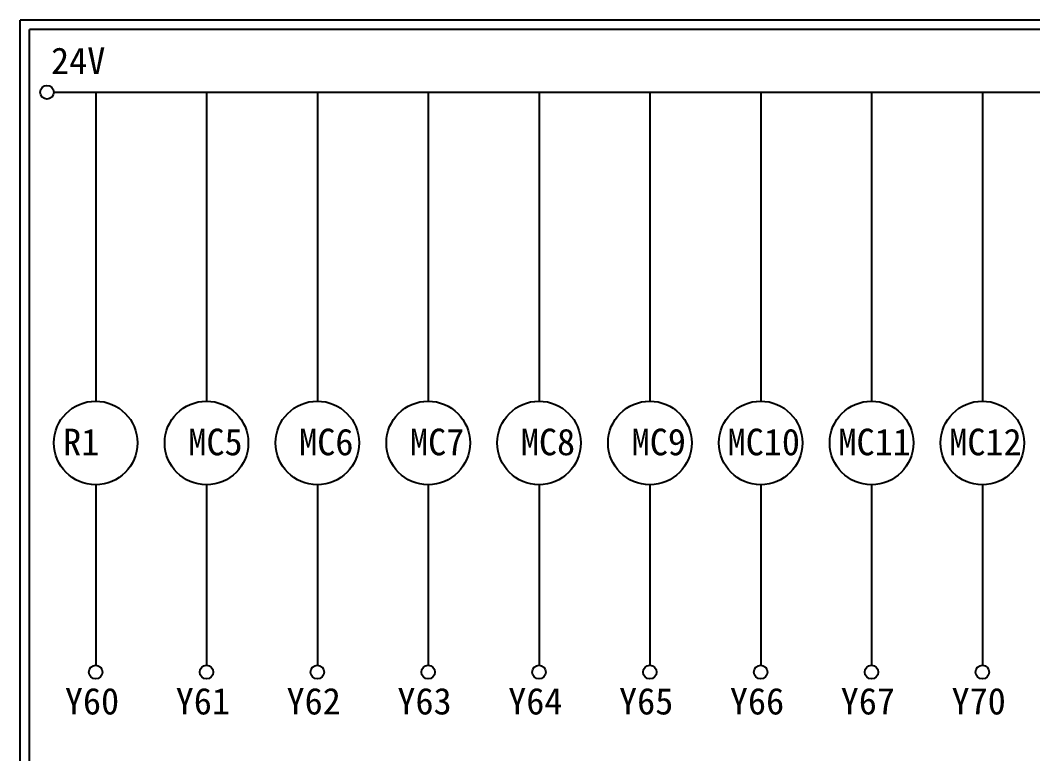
# Model space of a CAD drawing. Extents: x 926 to 1213, y 3 to 207.
# Drawn here: x 925.7 to 1062.8, y 107.6 to 207 of the extents above; entities that cross this region are included whole.
import ezdxf

# ---------------------------------------------------------------- set-up
doc = ezdxf.new("R2010")
doc.units = 0
doc.layers.add('圖框層', color=7, linetype='CONTINUOUS')
doc.layers.add('標尺寸層', color=3, linetype='CONTINUOUS')
doc.styles.add('STSL', font='KAIU.TTF')

msp = doc.modelspace()

# ---------------------------------------------------------------- linework, layer by layer
at = {"layer": '圖框層', "color": 7}
for p, q in [((1212.74, 206.97), (925.74, 206.97)), ((925.74, 3), (925.74, 206.97)), ((1211.49, 205.72), (926.99, 205.72)), ((926.99, 4.25), (926.99, 205.72))]:
    msp.add_line(p, q, dxfattribs=at)
at = {"layer": '標尺寸層', "color": 7}
for p, q in [((930.28, 197.22), (1207.88, 197.22)), ((935.95, 197.22), (935.95, 155.39)), ((950.95, 197.22), (950.95, 155.39)), ((965.95, 197.22), (965.95, 155.39)), ((980.95, 197.22), (980.95, 155.39)), ((995.95, 197.22), (995.95, 155.39)), ((1010.95, 197.22), (1010.95, 155.39)), ((1025.95, 197.22), (1025.95, 155.39)), ((1040.95, 197.22), (1040.95, 155.39)), ((1055.95, 197.22), (1055.95, 155.39)), ((935.95, 144.07), (935.95, 119.62)), ((950.95, 144.07), (950.95, 119.62)), ((965.95, 144.07), (965.95, 119.62)), ((980.95, 144.07), (980.95, 119.62)), ((995.95, 144.07), (995.95, 119.62)), ((1010.95, 144.07), (1010.95, 119.62)), ((1025.95, 144.07), (1025.95, 119.62)), ((1040.95, 144.07), (1040.95, 119.62)), ((1055.95, 144.07), (1055.95, 119.62))]:
    msp.add_line(p, q, dxfattribs=at)
for centre, radius in [((929.36, 197.22), 0.92), ((935.95, 149.73), 5.66), ((950.95, 149.73), 5.66), ((965.95, 149.73), 5.66), ((980.95, 149.73), 5.66), ((995.95, 149.73), 5.66), ((1010.95, 149.73), 5.66), ((1025.95, 149.73), 5.66), ((1040.95, 149.73), 5.66), ((1055.95, 149.73), 5.66), ((935.95, 118.7), 0.92), ((950.95, 118.7), 0.92), ((965.95, 118.7), 0.92), ((980.95, 118.7), 0.92), ((995.95, 118.7), 0.92), ((1010.95, 118.7), 0.92), ((1025.95, 118.7), 0.92), ((1040.95, 118.7), 0.92), ((1055.95, 118.7), 0.92)]:
    msp.add_circle(centre, radius, dxfattribs=at)

# ---------------------------------------------------------------- texts
at = {"layer": '圖框層', "color": 4, "style": 'STSL'}
for s, p in [('24V', (929.91, 199.68)), ('R1', (931.54, 148.06)), ('MC5', (948.49, 148.06)), ('MC6', (963.49, 148.06)), ('MC7', (978.49, 148.06)), ('MC8', (993.49, 148.06)), ('MC9', (1008.49, 148.06)), ('MC10', (1021.47, 148.06)), ('MC11', (1036.47, 148.06)), ('MC12', (1051.47, 148.06)), ('Y60', (931.78, 112.96)), ('Y61', (946.78, 112.96)), ('Y62', (961.78, 112.96)), ('Y63', (976.78, 112.96)), ('Y64', (991.78, 112.96)), ('Y65', (1006.78, 112.96)), ('Y66', (1021.78, 112.96)), ('Y67', (1036.78, 112.96)), ('Y70', (1051.78, 112.96))]:
    msp.add_text(s, height=3.6, dxfattribs=at).set_placement(p)

doc.saveas('drawing.dxf')
